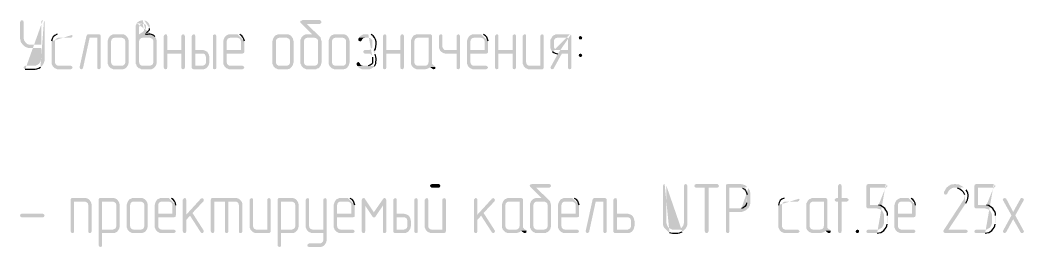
# Model space of a CAD drawing. Header units: millimetres. Extents: x -211 to 10565, y -2293 to 2244.
# Drawn here: x 4551.9 to 4613.2, y -319.1 to -305.2 of the extents above; entities that cross this region are included whole.
import ezdxf

# ---------------------------------------------------------------- set-up
doc = ezdxf.new("R2010")
doc.units = ezdxf.units.MM
doc.layers.add('PDF _Геометрия', color=7, linetype='Continuous')
doc.layers.add('PDF _Сплошная заливка', color=7, linetype='Continuous')

msp = doc.modelspace()

# ---------------------------------------------------------------- hatches: boundary and pattern name
at = {"layer": 'PDF _Сплошная заливка', "transparency": 33554559}
for points in [[(4551.975, -305.229), (4551.911, -305.271), (4551.869, -305.356), (4551.869, -306.372), (4551.89, -306.435), (4551.911, -306.562), (4551.996, -306.689), (4552.059, -306.752), (4552.504, -306.731), (4552.419, -306.731), (4552.356, -306.71), (4552.271, -306.668), (4552.207, -306.604), (4552.123, -306.477), (4552.08, -306.308), (4552.08, -305.335), (4552.059, -305.271)], [(4570.194, -305.229), (4569.115, -305.229), (4569.115, -305.25), (4569.03, -305.271), (4568.988, -305.335), (4569.009, -305.377), (4569.728, -306.096), (4569.347, -306.096), (4569.284, -306.118), (4569.199, -306.16), (4569.072, -306.287), (4569.051, -306.35), (4569.009, -306.435), (4569.009, -307.895), (4569.051, -307.959), (4569.072, -308.043), (4569.432, -308.022), (4569.347, -308.001), (4569.284, -307.959), (4569.242, -307.895), (4569.22, -307.81), (4569.22, -306.52), (4569.242, -306.435), (4569.284, -306.372), (4569.347, -306.329), (4569.432, -306.308), (4569.855, -306.308), (4570.236, -306.287), (4570.173, -306.223), (4569.39, -305.462), (4570.194, -305.462), (4570.257, -305.419), (4570.3, -305.356), (4570.257, -305.271)], [(4556.693, -306.096), (4556.037, -306.096), (4555.974, -306.118), (4555.932, -306.181), (4555.508, -308.107), (4555.508, -308.128), (4555.551, -308.212), (4555.614, -308.234), (4555.678, -308.212), (4555.72, -308.149), (4556.122, -306.308), (4556.588, -306.308), (4556.799, -306.202), (4556.799, -306.181), (4556.757, -306.118)], [(4556.799, -306.202), (4556.588, -306.308), (4556.588, -308.128), (4556.609, -308.212), (4556.693, -308.234), (4556.757, -308.212), (4556.799, -308.128)], [(4558.09, -306.096), (4557.561, -306.096), (4557.476, -306.139), (4557.413, -306.16), (4557.349, -306.223), (4557.307, -306.287), (4558.09, -306.308), (4558.153, -306.329), (4558.238, -306.372), (4558.28, -306.435), (4558.302, -306.52), (4558.302, -307.81), (4558.28, -307.895), (4558.238, -307.959), (4558.175, -308.001), (4558.09, -308.022), (4557.646, -308.022), (4557.286, -308.043), (4557.413, -308.17), (4557.476, -308.191), (4557.561, -308.234), (4558.153, -308.234), (4558.238, -308.212), (4558.323, -308.17), (4558.386, -308.107), (4558.471, -307.98), (4558.513, -307.81), (4558.513, -306.52), (4558.471, -306.35), (4558.386, -306.223), (4558.323, -306.16), (4558.238, -306.118), (4558.175, -306.096)], [(4560.756, -306.096), (4560.693, -306.139), (4560.65, -306.202), (4560.65, -308.128), (4560.693, -308.212), (4560.756, -308.234), (4560.841, -308.212), (4560.862, -308.128), (4560.862, -307.281), (4561.73, -307.281), (4560.862, -307.049), (4560.862, -306.202), (4560.841, -306.118)], [(4561.835, -306.096), (4561.751, -306.139), (4561.73, -306.202), (4561.73, -307.049), (4560.862, -307.049), (4561.73, -307.281), (4561.73, -308.128), (4561.751, -308.212), (4561.835, -308.234), (4561.899, -308.212), (4561.941, -308.128), (4561.941, -306.202), (4561.899, -306.118)], [(4562.47, -306.096), (4562.407, -306.139), (4562.364, -306.202), (4562.364, -308.149), (4562.407, -308.212), (4562.47, -308.234), (4563.084, -308.234), (4563.169, -308.212), (4563.253, -308.17), (4563.317, -308.107), (4563.359, -308.043), (4562.576, -308.022), (4562.576, -307.281), (4562.999, -307.281), (4563.359, -307.239), (4563.317, -307.176), (4563.253, -307.133), (4563.169, -307.091), (4563.105, -307.07), (4562.999, -307.049), (4562.576, -307.049), (4562.576, -306.202), (4562.555, -306.118)], [(4563.761, -306.096), (4563.676, -306.139), (4563.655, -306.202), (4563.655, -308.128), (4563.676, -308.212), (4563.761, -308.234), (4563.824, -308.212), (4563.846, -308.212), (4563.867, -308.128), (4563.867, -306.202), (4563.824, -306.118)], [(4568.162, -306.096), (4567.633, -306.096), (4567.549, -306.139), (4567.485, -306.16), (4567.422, -306.223), (4567.379, -306.287), (4568.162, -306.308), (4568.226, -306.329), (4568.31, -306.372), (4568.353, -306.435), (4568.374, -306.52), (4568.374, -307.81), (4568.353, -307.895), (4568.31, -307.959), (4568.247, -308.001), (4568.162, -308.022), (4567.718, -308.022), (4567.358, -308.043), (4567.485, -308.17), (4567.549, -308.191), (4567.633, -308.234), (4568.226, -308.234), (4568.31, -308.212), (4568.395, -308.17), (4568.459, -308.107), (4568.543, -307.98), (4568.586, -307.81), (4568.586, -306.52), (4568.543, -306.35), (4568.459, -306.223), (4568.395, -306.16), (4568.31, -306.118), (4568.247, -306.096)], [(4571.59, -306.096), (4571.061, -306.096), (4570.977, -306.139), (4570.913, -306.16), (4570.85, -306.223), (4570.807, -306.287), (4571.59, -306.308), (4571.654, -306.329), (4571.738, -306.372), (4571.781, -306.435), (4571.802, -306.52), (4571.802, -307.81), (4571.781, -307.895), (4571.738, -307.959), (4571.675, -308.001), (4571.59, -308.022), (4571.146, -308.022), (4570.786, -308.043), (4570.85, -308.107), (4570.913, -308.17), (4570.977, -308.191), (4571.061, -308.234), (4571.654, -308.234), (4571.738, -308.212), (4571.823, -308.17), (4571.887, -308.107), (4571.971, -307.98), (4571.992, -307.895), (4572.014, -307.81), (4572.014, -306.52), (4571.992, -306.435), (4571.971, -306.35), (4571.887, -306.223), (4571.823, -306.16), (4571.738, -306.118), (4571.675, -306.096)], [(4574.151, -306.096), (4574.087, -306.139), (4574.045, -306.202), (4574.045, -308.128), (4574.087, -308.212), (4574.151, -308.234), (4574.235, -308.212), (4574.257, -308.128), (4574.257, -307.281), (4575.124, -307.281), (4574.257, -307.049), (4574.257, -306.202), (4574.235, -306.118)], [(4575.23, -306.096), (4575.145, -306.139), (4575.124, -306.202), (4575.124, -307.049), (4574.257, -307.049), (4575.124, -307.281), (4575.124, -308.128), (4575.145, -308.212), (4575.23, -308.234), (4575.293, -308.212), (4575.336, -308.128), (4575.336, -306.202), (4575.293, -306.118)], [(4576.944, -306.096), (4576.098, -306.096), (4576.013, -306.139), (4575.949, -306.16), (4575.886, -306.223), (4575.844, -306.287), (4576.838, -306.308), (4576.838, -307.81), (4576.817, -307.895), (4576.775, -307.959), (4576.711, -308.001), (4576.627, -308.022), (4576.182, -308.022), (4577.198, -308.022), (4577.134, -308.001), (4577.092, -307.937), (4577.05, -307.895), (4577.05, -306.181), (4577.007, -306.118)], [(4577.579, -306.096), (4577.515, -306.139), (4577.473, -306.202), (4577.473, -306.922), (4577.515, -307.006), (4577.536, -307.091), (4577.896, -307.049), (4577.812, -307.049), (4577.748, -306.985), (4577.706, -306.922), (4577.685, -306.837), (4577.685, -306.202), (4577.663, -306.118)], [(4578.658, -306.096), (4578.573, -306.139), (4578.552, -306.202), (4578.552, -307.049), (4577.896, -307.049), (4577.536, -307.091), (4577.6, -307.154), (4577.663, -307.197), (4577.727, -307.239), (4577.896, -307.281), (4578.552, -307.281), (4578.552, -308.128), (4578.573, -308.212), (4578.658, -308.234), (4578.721, -308.212), (4578.764, -308.128), (4578.764, -306.202), (4578.721, -306.118)], [(4581.007, -306.096), (4580.943, -306.139), (4580.901, -306.202), (4580.901, -308.128), (4580.943, -308.212), (4581.007, -308.234), (4581.091, -308.212), (4581.113, -308.128), (4581.113, -307.281), (4581.98, -307.281), (4581.113, -307.049), (4581.113, -306.202), (4581.091, -306.118)], [(4582.086, -306.096), (4582.001, -306.139), (4581.98, -306.202), (4581.98, -307.049), (4581.113, -307.049), (4581.98, -307.281), (4581.98, -308.128), (4582.001, -308.212), (4582.086, -308.234), (4582.149, -308.212), (4582.192, -308.128), (4582.192, -306.202), (4582.149, -306.118)], [(4582.7, -306.096), (4582.636, -306.139), (4582.594, -306.202), (4582.594, -307.895), (4582.636, -307.98), (4582.657, -308.043), (4583.017, -308.022), (4582.932, -308.001), (4582.869, -307.959), (4582.827, -307.895), (4582.805, -307.81), (4582.805, -306.202), (4582.784, -306.118)], [(4583.779, -306.096), (4583.694, -306.139), (4583.673, -306.202), (4583.673, -308.022), (4583.017, -308.022), (4582.657, -308.043), (4582.784, -308.17), (4582.848, -308.191), (4582.932, -308.234), (4583.8, -308.234), (4583.863, -308.191), (4583.885, -308.128), (4583.885, -306.202), (4583.842, -306.118)], [(4586.128, -306.202), (4586.064, -306.223), (4586.043, -306.245), (4586.022, -306.308), (4586.043, -306.393), (4586.128, -306.414), (4586.212, -306.393), (4586.212, -306.372), (4586.233, -306.308), (4586.191, -306.245)], [(4557.307, -306.287), (4557.265, -306.372), (4557.244, -306.435), (4557.222, -306.52), (4557.222, -307.895), (4557.265, -307.98), (4557.286, -308.043), (4557.646, -308.022), (4557.561, -308.001), (4557.498, -307.959), (4557.455, -307.895), (4557.434, -307.81), (4557.434, -306.52), (4557.455, -306.435), (4557.498, -306.372), (4557.561, -306.329), (4557.646, -306.308), (4558.09, -306.308)], [(4560.143, -306.287), (4559.783, -306.308), (4559.867, -306.329), (4559.952, -306.372), (4559.994, -306.435), (4560.016, -306.52), (4560.016, -307.81), (4559.994, -307.895), (4559.952, -307.959), (4559.867, -308.001), (4559.783, -308.022), (4559.36, -308.022), (4559, -308.043), (4559.127, -308.17), (4559.212, -308.191), (4559.275, -308.234), (4559.889, -308.234), (4559.952, -308.212), (4560.037, -308.17), (4560.1, -308.107), (4560.185, -307.98), (4560.227, -307.81), (4560.227, -306.52), (4560.185, -306.35)], [(4564.375, -306.287), (4564.332, -306.372), (4564.311, -306.435), (4564.29, -306.52), (4564.29, -307.895), (4564.332, -307.98), (4564.353, -308.043), (4564.417, -308.107), (4564.48, -308.17), (4564.544, -308.191), (4564.629, -308.234), (4565.475, -308.234), (4565.538, -308.191), (4565.581, -308.128), (4565.538, -308.064), (4565.475, -308.022), (4564.713, -308.022), (4564.629, -308.001), (4564.565, -307.959), (4564.523, -307.895), (4564.502, -307.81), (4564.502, -307.281), (4565.475, -307.281), (4565.496, -307.26), (4565.56, -307.239), (4565.581, -307.154), (4564.502, -307.049), (4564.502, -306.52), (4564.523, -306.435), (4564.565, -306.372), (4564.629, -306.329), (4564.713, -306.308), (4565.158, -306.308)], [(4567.379, -306.287), (4567.337, -306.372), (4567.316, -306.435), (4567.295, -306.52), (4567.295, -307.895), (4567.337, -307.98), (4567.358, -308.043), (4567.718, -308.022), (4567.633, -308.001), (4567.57, -307.959), (4567.528, -307.895), (4567.506, -307.81), (4567.506, -306.52), (4567.528, -306.435), (4567.57, -306.372), (4567.633, -306.329), (4567.718, -306.308), (4568.162, -306.308)], [(4570.236, -306.287), (4569.855, -306.308), (4569.94, -306.329), (4570.024, -306.372), (4570.067, -306.435), (4570.088, -306.52), (4570.088, -307.81), (4570.067, -307.895), (4570.024, -307.959), (4569.94, -308.001), (4569.855, -308.022), (4569.432, -308.022), (4569.072, -308.043), (4569.199, -308.17), (4569.284, -308.191), (4569.347, -308.234), (4569.961, -308.234), (4570.024, -308.191), (4570.109, -308.17), (4570.173, -308.107), (4570.257, -307.98), (4570.278, -307.895), (4570.3, -307.81), (4570.3, -306.52), (4570.278, -306.456), (4570.257, -306.372)], [(4570.807, -306.287), (4570.765, -306.372), (4570.744, -306.435), (4570.723, -306.52), (4570.723, -307.895), (4570.765, -307.98), (4570.786, -308.043), (4571.146, -308.022), (4571.061, -308.001), (4570.998, -307.959), (4570.956, -307.895), (4570.934, -307.81), (4570.934, -306.52), (4570.956, -306.435), (4570.998, -306.372), (4571.061, -306.329), (4571.146, -306.308), (4571.59, -306.308)], [(4572.585, -306.308), (4572.543, -306.393), (4572.543, -306.435), (4572.564, -306.498), (4572.648, -306.52), (4572.712, -306.52), (4572.754, -306.456), (4572.775, -306.414), (4572.839, -306.35), (4572.86, -306.329), (4572.945, -306.308), (4573.156, -306.308)], [(4575.844, -306.287), (4575.801, -306.372), (4575.78, -306.435), (4575.759, -306.52), (4575.759, -307.895), (4575.801, -307.98), (4575.822, -308.043), (4575.949, -308.17), (4576.013, -308.191), (4576.098, -308.234), (4576.648, -308.234), (4576.732, -308.212), (4576.796, -308.191), (4576.88, -308.149), (4576.944, -308.086), (4577.261, -308.086), (4577.198, -308.022), (4576.182, -308.022), (4576.098, -308.001), (4576.034, -307.959), (4575.992, -307.895), (4575.971, -307.81), (4575.971, -306.52), (4575.992, -306.435), (4576.034, -306.372), (4576.098, -306.329), (4576.182, -306.308), (4576.838, -306.308)], [(4579.272, -306.287), (4579.229, -306.372), (4579.208, -306.435), (4579.187, -306.52), (4579.187, -307.895), (4579.229, -307.98), (4579.25, -308.043), (4579.314, -308.107), (4579.377, -308.17), (4579.441, -308.191), (4579.526, -308.234), (4580.372, -308.234), (4580.435, -308.191), (4580.478, -308.128), (4580.435, -308.064), (4580.372, -308.022), (4579.61, -308.022), (4579.526, -308.001), (4579.462, -307.959), (4579.42, -307.895), (4579.399, -307.81), (4579.399, -307.281), (4580.372, -307.281), (4580.393, -307.26), (4580.457, -307.239), (4580.478, -307.154), (4579.399, -307.049), (4579.399, -306.52), (4579.42, -306.435), (4579.462, -306.372), (4579.526, -306.329), (4579.61, -306.308), (4580.055, -306.308)], [(4584.371, -306.287), (4584.329, -306.372), (4584.287, -306.435), (4584.287, -306.922), (4584.308, -307.006), (4584.35, -307.091), (4584.71, -307.049), (4584.625, -307.049), (4584.562, -306.985), (4584.519, -306.922), (4584.498, -306.837), (4584.498, -306.52), (4584.519, -306.435), (4584.562, -306.372), (4584.625, -306.329), (4584.71, -306.308), (4585.366, -306.308)], [(4563.359, -307.239), (4562.999, -307.281), (4563.084, -307.281), (4563.169, -307.324), (4563.211, -307.408), (4563.232, -307.493), (4563.232, -307.81), (4563.211, -307.895), (4563.169, -307.959), (4563.084, -308.001), (4562.999, -308.022), (4562.576, -308.022), (4563.359, -308.043), (4563.401, -307.98), (4563.444, -307.81), (4563.444, -307.493), (4563.422, -307.408), (4563.401, -307.324)], [(4584.752, -307.281), (4584.308, -308.086), (4584.287, -308.128), (4584.329, -308.212), (4584.392, -308.234), (4584.456, -308.212), (4584.498, -308.17), (4584.985, -307.281), (4585.366, -307.281)], [(4586.128, -307.281), (4586.064, -307.303), (4586.043, -307.303), (4586.022, -307.387), (4586.043, -307.451), (4586.128, -307.493), (4586.212, -307.451), (4586.233, -307.387), (4586.191, -307.303)], [(4572.543, -307.789), (4572.458, -307.832), (4572.437, -307.895), (4572.437, -307.959), (4572.5, -308.043), (4572.839, -308.022), (4572.796, -308.022), (4572.712, -307.98), (4572.67, -307.937), (4572.648, -307.874), (4572.606, -307.832)], [(4577.261, -308.086), (4576.944, -308.086), (4576.965, -308.128), (4577.029, -308.17), (4577.05, -308.191), (4577.134, -308.234), (4577.156, -308.234), (4577.24, -308.212), (4577.261, -308.128)], [(4577.452, -315.238), (4577.029, -315.238), (4577.029, -315.259), (4576.965, -315.28), (4576.923, -315.365), (4576.965, -315.428), (4577.029, -315.471), (4577.473, -315.471), (4577.536, -315.428), (4577.558, -315.365), (4577.536, -315.28)], [(4584.223, -315.238), (4583.144, -315.238), (4583.144, -315.259), (4583.059, -315.28), (4583.017, -315.344), (4583.038, -315.386), (4583.758, -316.105), (4583.377, -316.105), (4583.313, -316.126), (4583.229, -316.169), (4583.102, -316.296), (4583.08, -316.359), (4583.038, -316.444), (4583.038, -317.904), (4583.08, -317.967), (4583.102, -318.052), (4583.461, -318.031), (4583.377, -318.01), (4583.313, -317.967), (4583.271, -317.904), (4583.25, -317.819), (4583.25, -316.529), (4583.271, -316.444), (4583.313, -316.38), (4583.377, -316.338), (4583.461, -316.317), (4583.885, -316.317), (4584.265, -316.296), (4584.202, -316.232), (4583.419, -315.471), (4584.223, -315.471), (4584.287, -315.428), (4584.329, -315.365), (4584.287, -315.28)], [(4592.56, -315.238), (4592.476, -315.28), (4592.455, -315.365), (4592.455, -317.608), (4592.412, -317.777), (4592.328, -317.904), (4592.264, -317.946), (4592.179, -317.989), (4592.116, -318.031), (4591.799, -318.031), (4592.476, -318.052), (4592.539, -317.989), (4592.581, -317.925), (4592.624, -317.84), (4592.645, -317.777), (4592.666, -317.692), (4592.666, -315.344), (4592.624, -315.28)], [(4594.486, -315.238), (4593.195, -315.238), (4593.195, -315.259), (4593.111, -315.28), (4593.089, -315.365), (4593.111, -315.428), (4593.195, -315.471), (4593.724, -315.471), (4593.724, -318.137), (4593.766, -318.221), (4593.83, -318.243), (4593.915, -318.221), (4593.957, -318.137), (4593.957, -315.471), (4594.486, -315.471), (4594.571, -315.428), (4594.592, -315.365), (4594.549, -315.28)], [(4595.883, -315.238), (4595.121, -315.238), (4595.1, -315.259), (4595.036, -315.28), (4595.015, -315.365), (4595.015, -318.137), (4595.057, -318.221), (4595.121, -318.243), (4595.205, -318.221), (4595.227, -318.137), (4595.227, -316.952), (4595.967, -316.952), (4596.052, -316.931), (4596.115, -316.909), (4596.2, -316.867), (4596.263, -316.825), (4596.327, -316.761), (4595.227, -316.74), (4595.227, -315.471), (4595.883, -315.471), (4596.327, -315.428), (4596.263, -315.386), (4596.2, -315.322), (4596.115, -315.301), (4596.052, -315.259), (4595.967, -315.259)], [(4601.977, -315.238), (4601.913, -315.28), (4601.871, -315.365), (4601.871, -316.105), (4601.765, -316.105), (4601.702, -316.148), (4601.659, -316.211), (4601.702, -316.296), (4601.765, -316.317), (4601.871, -316.317), (4601.871, -318.137), (4601.913, -318.221), (4601.977, -318.243), (4602.061, -318.221), (4602.083, -318.137), (4602.083, -316.317), (4602.421, -316.317), (4602.485, -316.275), (4602.527, -316.211), (4602.485, -316.148), (4602.421, -316.105), (4602.083, -316.105), (4602.083, -315.344), (4602.061, -315.28)], [(4609.023, -315.238), (4608.939, -315.259), (4608.854, -315.259), (4608.769, -315.28), (4608.706, -315.322), (4608.621, -315.365), (4608.579, -315.407), (4608.515, -315.449), (4608.473, -315.513), (4608.431, -315.597), (4608.388, -315.661), (4608.346, -315.746), (4608.346, -315.788), (4608.367, -315.873), (4608.452, -315.894), (4608.515, -315.873), (4608.558, -315.83), (4608.558, -315.809), (4608.6, -315.724), (4608.642, -315.661), (4608.748, -315.555), (4608.79, -315.534), (4608.854, -315.492), (4608.939, -315.471), (4609.023, -315.471), (4609.573, -315.449), (4609.489, -315.407), (4609.425, -315.365), (4609.341, -315.322), (4609.277, -315.28), (4609.192, -315.259), (4609.108, -315.259)], [(4555.826, -316.105), (4555.043, -316.105), (4554.979, -316.126), (4554.958, -316.211), (4554.958, -318.137), (4555.001, -318.221), (4555.064, -318.243), (4555.149, -318.221), (4555.17, -318.137), (4555.17, -316.317), (4555.826, -316.317), (4556.164, -316.296), (4556.122, -316.232), (4556.059, -316.169), (4555.974, -316.126), (4555.91, -316.105)], [(4556.164, -316.296), (4555.826, -316.317), (4555.889, -316.338), (4555.974, -316.38), (4556.016, -316.444), (4556.037, -316.529), (4556.037, -318.137), (4556.059, -318.221), (4556.143, -318.243), (4556.207, -318.221), (4556.249, -318.137), (4556.249, -316.529), (4556.207, -316.359)], [(4557.54, -316.105), (4556.757, -316.105), (4556.693, -316.126), (4556.672, -316.211), (4556.672, -319.004), (4556.715, -319.068), (4556.778, -319.089), (4556.863, -319.068), (4556.884, -318.983), (4556.884, -318.243), (4557.624, -318.243), (4557.688, -318.221), (4557.773, -318.179), (4557.836, -318.116), (4557.878, -318.052), (4556.884, -318.031), (4556.884, -316.317), (4557.54, -316.317), (4557.878, -316.296), (4557.836, -316.232), (4557.773, -316.169), (4557.688, -316.126), (4557.624, -316.105)], [(4557.878, -316.296), (4557.54, -316.317), (4557.603, -316.338), (4557.688, -316.38), (4557.73, -316.444), (4557.751, -316.529), (4557.751, -317.819), (4557.73, -317.904), (4557.688, -317.967), (4557.603, -318.01), (4557.54, -318.031), (4556.884, -318.031), (4557.878, -318.052), (4557.921, -317.989), (4557.963, -317.819), (4557.963, -316.529), (4557.921, -316.359)], [(4558.471, -316.296), (4558.429, -316.38), (4558.407, -316.444), (4558.386, -316.529), (4558.386, -317.904), (4558.429, -317.989), (4558.45, -318.052), (4558.809, -318.031), (4558.725, -318.01), (4558.661, -317.967), (4558.619, -317.904), (4558.598, -317.819), (4558.598, -316.529), (4558.619, -316.444), (4558.661, -316.38), (4558.725, -316.338), (4558.809, -316.317), (4559.254, -316.317)], [(4559.254, -316.105), (4558.725, -316.105), (4558.64, -316.148), (4558.577, -316.169), (4558.513, -316.232), (4558.471, -316.296), (4559.254, -316.317), (4559.317, -316.338), (4559.402, -316.38), (4559.444, -316.444), (4559.465, -316.529), (4559.465, -317.819), (4559.444, -317.904), (4559.402, -317.967), (4559.338, -318.01), (4559.254, -318.031), (4558.809, -318.031), (4558.45, -318.052), (4558.577, -318.179), (4558.64, -318.2), (4558.725, -318.243), (4559.317, -318.243), (4559.402, -318.221), (4559.487, -318.179), (4559.55, -318.116), (4559.635, -317.989), (4559.656, -317.904), (4559.677, -317.819), (4559.677, -316.529), (4559.656, -316.444), (4559.635, -316.359), (4559.55, -316.232), (4559.487, -316.169), (4559.402, -316.126), (4559.338, -316.105)], [(4560.185, -316.296), (4560.143, -316.38), (4560.121, -316.444), (4560.1, -316.529), (4560.1, -317.904), (4560.143, -317.989), (4560.164, -318.052), (4560.227, -318.116), (4560.291, -318.179), (4560.354, -318.2), (4560.439, -318.243), (4561.285, -318.243), (4561.349, -318.2), (4561.391, -318.137), (4561.349, -318.073), (4561.285, -318.031), (4560.523, -318.031), (4560.439, -318.01), (4560.375, -317.967), (4560.333, -317.904), (4560.312, -317.819), (4560.312, -317.29), (4561.285, -317.29), (4561.306, -317.269), (4561.37, -317.248), (4561.391, -317.163), (4560.312, -317.058), (4560.312, -316.529), (4560.333, -316.444), (4560.375, -316.38), (4560.439, -316.338), (4560.523, -316.317), (4560.968, -316.317)], [(4561.92, -316.105), (4561.857, -316.148), (4561.814, -316.211), (4561.814, -318.137), (4561.857, -318.221), (4561.92, -318.243), (4562.005, -318.221), (4562.026, -318.137), (4562.026, -317.438), (4562.259, -317.184), (4562.026, -317.121), (4562.026, -316.211), (4562.005, -316.126)], [(4562.999, -316.105), (4562.915, -316.148), (4562.026, -317.121), (4562.259, -317.184), (4562.915, -318.2), (4562.936, -318.221), (4562.999, -318.243), (4563.063, -318.221), (4563.105, -318.137), (4563.084, -318.073), (4562.407, -317.015), (4563.084, -316.296), (4563.105, -316.211), (4563.063, -316.148)], [(4565.031, -316.105), (4563.613, -316.105), (4563.549, -316.126), (4563.528, -316.211), (4563.528, -318.137), (4563.571, -318.221), (4563.634, -318.243), (4563.719, -318.221), (4563.74, -318.137), (4563.74, -316.317), (4565.031, -316.317), (4565.39, -316.296), (4565.263, -316.169), (4565.2, -316.126), (4565.115, -316.105)], [(4564.607, -316.317), (4564.396, -316.317), (4564.396, -318.137), (4564.417, -318.221), (4564.502, -318.243), (4564.565, -318.221), (4564.607, -318.137)], [(4565.39, -316.296), (4565.031, -316.317), (4565.115, -316.338), (4565.179, -316.38), (4565.221, -316.444), (4565.242, -316.529), (4565.242, -318.137), (4565.263, -318.221), (4565.348, -318.243), (4565.433, -318.221), (4565.454, -318.137), (4565.454, -316.444), (4565.433, -316.359)], [(4566.004, -316.105), (4565.941, -316.148), (4565.898, -316.211), (4565.898, -317.904), (4565.941, -317.989), (4565.962, -318.052), (4566.321, -318.031), (4566.237, -318.01), (4566.173, -317.967), (4566.131, -317.904), (4566.11, -317.819), (4566.11, -316.211), (4566.089, -316.126)], [(4567.083, -316.105), (4566.999, -316.148), (4566.977, -316.211), (4566.977, -318.031), (4566.321, -318.031), (4565.962, -318.052), (4566.089, -318.179), (4566.152, -318.2), (4566.237, -318.243), (4567.104, -318.243), (4567.168, -318.2), (4567.189, -318.137), (4567.189, -316.211), (4567.147, -316.126)], [(4568.48, -316.105), (4567.697, -316.105), (4567.633, -316.126), (4567.612, -316.211), (4567.612, -319.004), (4567.655, -319.068), (4567.718, -319.089), (4567.803, -319.068), (4567.824, -318.983), (4567.824, -318.243), (4568.564, -318.243), (4568.628, -318.221), (4568.713, -318.179), (4568.776, -318.116), (4568.818, -318.052), (4567.824, -318.031), (4567.824, -316.317), (4568.48, -316.317), (4568.818, -316.296), (4568.776, -316.232), (4568.713, -316.169), (4568.628, -316.126), (4568.564, -316.105)], [(4568.818, -316.296), (4568.48, -316.317), (4568.543, -316.338), (4568.628, -316.38), (4568.67, -316.444), (4568.691, -316.529), (4568.691, -317.819), (4568.67, -317.904), (4568.628, -317.967), (4568.543, -318.01), (4568.48, -318.031), (4567.824, -318.031), (4568.818, -318.052), (4568.861, -317.989), (4568.903, -317.819), (4568.903, -316.529), (4568.861, -316.359)], [(4569.432, -316.105), (4569.369, -316.148), (4569.326, -316.211), (4569.326, -317.904), (4569.369, -317.967), (4569.39, -318.052), (4569.749, -318.031), (4569.686, -318.01), (4569.601, -317.967), (4569.559, -317.904), (4569.538, -317.819), (4569.538, -316.211), (4569.517, -316.126)], [(4570.511, -316.105), (4570.427, -316.148), (4570.405, -316.211), (4570.405, -318.031), (4569.749, -318.031), (4569.39, -318.052), (4569.517, -318.179), (4569.601, -318.2), (4569.665, -318.243), (4570.405, -318.243), (4570.405, -318.666), (4570.384, -318.75), (4570.342, -318.814), (4570.278, -318.856), (4570.194, -318.877), (4569.538, -318.877), (4569.453, -318.92), (4569.432, -318.983), (4569.453, -319.068), (4569.538, -319.089), (4570.278, -319.089), (4570.342, -319.068), (4570.427, -319.025), (4570.49, -318.962), (4570.575, -318.835), (4570.617, -318.666), (4570.617, -316.211), (4570.575, -316.126)], [(4571.125, -316.296), (4571.083, -316.38), (4571.061, -316.444), (4571.04, -316.529), (4571.04, -317.904), (4571.083, -317.989), (4571.104, -318.052), (4571.231, -318.179), (4571.294, -318.2), (4571.379, -318.243), (4572.225, -318.243), (4572.289, -318.2), (4572.331, -318.137), (4572.289, -318.073), (4572.225, -318.031), (4571.463, -318.031), (4571.379, -318.01), (4571.315, -317.967), (4571.273, -317.904), (4571.252, -317.819), (4571.252, -317.29), (4572.225, -317.29), (4572.246, -317.269), (4572.31, -317.248), (4572.331, -317.163), (4571.252, -317.058), (4571.252, -316.529), (4571.273, -316.444), (4571.315, -316.38), (4571.379, -316.338), (4571.463, -316.317), (4571.908, -316.317)], [(4572.86, -316.105), (4572.796, -316.126), (4572.754, -316.211), (4572.966, -316.571), (4573.41, -317.227), (4573.495, -316.973), (4572.945, -316.148), (4572.902, -316.105)], [(4572.754, -316.211), (4572.754, -318.137), (4572.796, -318.221), (4572.86, -318.243), (4572.945, -318.221), (4572.966, -318.137), (4572.966, -316.571)], [(4574.151, -316.105), (4574.13, -316.105), (4574.066, -316.148), (4573.495, -316.973), (4573.41, -317.227), (4573.431, -317.269), (4573.495, -317.29), (4573.537, -317.29), (4573.601, -317.227), (4574.045, -316.571), (4574.257, -316.211), (4574.214, -316.126)], [(4574.257, -316.211), (4574.045, -316.571), (4574.045, -318.137), (4574.066, -318.221), (4574.151, -318.243), (4574.214, -318.221), (4574.235, -318.221), (4574.257, -318.137)], [(4574.786, -316.105), (4574.722, -316.148), (4574.68, -316.211), (4574.68, -318.158), (4574.722, -318.221), (4574.786, -318.243), (4575.399, -318.243), (4575.484, -318.221), (4575.569, -318.179), (4575.632, -318.116), (4575.674, -318.052), (4574.891, -318.031), (4574.891, -317.29), (4575.315, -317.29), (4575.674, -317.248), (4575.632, -317.184), (4575.569, -317.142), (4575.484, -317.1), (4575.42, -317.079), (4575.315, -317.058), (4574.891, -317.058), (4574.891, -316.211), (4574.87, -316.126)], [(4576.076, -316.105), (4575.992, -316.148), (4575.971, -316.211), (4575.971, -318.137), (4575.992, -318.221), (4576.076, -318.243), (4576.14, -318.221), (4576.161, -318.221), (4576.182, -318.137), (4576.182, -316.211), (4576.14, -316.126)], [(4576.711, -316.105), (4576.648, -316.148), (4576.605, -316.211), (4576.605, -317.904), (4576.648, -317.967), (4576.669, -318.052), (4577.029, -318.031), (4576.944, -318.01), (4576.88, -317.967), (4576.838, -317.904), (4576.817, -317.819), (4576.817, -316.211), (4576.796, -316.126)], [(4577.79, -316.105), (4577.706, -316.148), (4577.685, -316.211), (4577.685, -318.031), (4577.029, -318.031), (4576.669, -318.052), (4576.732, -318.116), (4576.796, -318.179), (4576.88, -318.2), (4576.944, -318.243), (4577.812, -318.243), (4577.875, -318.2), (4577.896, -318.137), (4577.896, -316.211), (4577.854, -316.126)], [(4579.716, -316.105), (4579.652, -316.148), (4579.61, -316.211), (4579.61, -318.137), (4579.652, -318.221), (4579.716, -318.243), (4579.801, -318.221), (4579.822, -318.137), (4579.822, -317.438), (4580.055, -317.184), (4579.822, -317.121), (4579.822, -316.211), (4579.801, -316.126)], [(4580.795, -316.105), (4580.71, -316.148), (4579.822, -317.121), (4580.055, -317.184), (4580.71, -318.2), (4580.732, -318.221), (4580.795, -318.243), (4580.859, -318.221), (4580.901, -318.137), (4580.88, -318.073), (4580.203, -317.015), (4580.88, -316.296), (4580.901, -316.211), (4580.859, -316.148)], [(4581.409, -316.296), (4581.366, -316.38), (4581.345, -316.444), (4581.324, -316.529), (4581.324, -317.904), (4581.366, -317.989), (4581.388, -318.052), (4581.451, -318.116), (4581.515, -318.179), (4581.578, -318.2), (4581.663, -318.243), (4582.213, -318.243), (4582.298, -318.221), (4582.361, -318.2), (4582.446, -318.158), (4582.509, -318.094), (4582.827, -318.094), (4582.763, -318.031), (4581.747, -318.031), (4581.663, -318.01), (4581.599, -317.967), (4581.557, -317.904), (4581.536, -317.819), (4581.536, -316.529), (4581.557, -316.444), (4581.599, -316.38), (4581.663, -316.338), (4581.747, -316.317), (4582.403, -316.317)], [(4582.509, -316.105), (4581.663, -316.105), (4581.578, -316.148), (4581.515, -316.169), (4581.451, -316.232), (4581.409, -316.296), (4582.403, -316.317), (4582.403, -317.819), (4582.382, -317.904), (4582.34, -317.967), (4582.276, -318.01), (4582.192, -318.031), (4581.747, -318.031), (4582.763, -318.031), (4582.7, -318.01), (4582.657, -317.946), (4582.615, -317.904), (4582.615, -316.19), (4582.573, -316.126)], [(4584.265, -316.296), (4583.885, -316.317), (4583.969, -316.338), (4584.054, -316.38), (4584.096, -316.444), (4584.117, -316.529), (4584.117, -317.819), (4584.096, -317.904), (4584.054, -317.967), (4583.969, -318.01), (4583.885, -318.031), (4583.461, -318.031), (4583.102, -318.052), (4583.229, -318.179), (4583.313, -318.2), (4583.377, -318.243), (4583.99, -318.243), (4584.054, -318.2), (4584.138, -318.179), (4584.202, -318.116), (4584.287, -317.989), (4584.329, -317.819), (4584.329, -316.529), (4584.308, -316.465), (4584.287, -316.38)], [(4584.837, -316.296), (4584.794, -316.38), (4584.773, -316.444), (4584.752, -316.529), (4584.752, -317.904), (4584.794, -317.989), (4584.816, -318.052), (4584.943, -318.179), (4585.006, -318.2), (4585.091, -318.243), (4585.937, -318.243), (4586.001, -318.2), (4586.043, -318.137), (4586.001, -318.073), (4585.937, -318.031), (4585.175, -318.031), (4585.091, -318.01), (4585.027, -317.967), (4584.985, -317.904), (4584.964, -317.819), (4584.964, -317.29), (4585.937, -317.29), (4585.958, -317.269), (4586.022, -317.248), (4586.043, -317.163), (4584.964, -317.058), (4584.964, -316.529), (4584.985, -316.444), (4585.027, -316.38), (4585.091, -316.338), (4585.175, -316.317), (4585.62, -316.317)], [(4587.63, -316.105), (4586.974, -316.105), (4586.91, -316.126), (4586.868, -316.19), (4586.445, -318.116), (4586.445, -318.137), (4586.487, -318.221), (4586.551, -318.243), (4586.614, -318.221), (4586.657, -318.158), (4587.059, -316.317), (4587.524, -316.317), (4587.736, -316.211), (4587.736, -316.19), (4587.693, -316.126)], [(4587.736, -316.211), (4587.524, -316.317), (4587.524, -318.137), (4587.545, -318.221), (4587.63, -318.243), (4587.693, -318.221), (4587.736, -318.137)], [(4588.244, -316.105), (4588.18, -316.148), (4588.138, -316.211), (4588.138, -318.158), (4588.18, -318.221), (4588.244, -318.243), (4589.069, -318.243), (4589.154, -318.221), (4589.238, -318.179), (4589.302, -318.116), (4589.344, -318.052), (4588.349, -318.031), (4588.349, -317.29), (4589.005, -317.29), (4589.344, -317.248), (4589.302, -317.184), (4589.238, -317.142), (4589.154, -317.1), (4589.09, -317.079), (4589.005, -317.058), (4588.349, -317.058), (4588.349, -316.211), (4588.328, -316.126)], [(4600.009, -316.296), (4599.966, -316.38), (4599.924, -316.444), (4599.924, -317.904), (4599.945, -317.989), (4599.988, -318.052), (4600.115, -318.179), (4600.178, -318.2), (4600.263, -318.243), (4600.813, -318.243), (4600.898, -318.221), (4600.961, -318.2), (4601.046, -318.158), (4601.109, -318.094), (4601.427, -318.094), (4601.363, -318.031), (4600.347, -318.031), (4600.263, -318.01), (4600.199, -317.967), (4600.157, -317.904), (4600.136, -317.819), (4600.136, -316.529), (4600.157, -316.444), (4600.199, -316.38), (4600.263, -316.338), (4600.347, -316.317), (4601.003, -316.317)], [(4601.109, -316.105), (4600.263, -316.105), (4600.178, -316.148), (4600.115, -316.169), (4600.051, -316.232), (4600.009, -316.296), (4601.003, -316.317), (4601.003, -317.819), (4600.982, -317.904), (4600.94, -317.967), (4600.855, -318.01), (4600.771, -318.031), (4600.347, -318.031), (4601.363, -318.031), (4601.3, -318.01), (4601.236, -317.946), (4601.215, -317.904), (4601.215, -316.19), (4601.173, -316.126)], [(4605.405, -316.296), (4605.362, -316.38), (4605.341, -316.444), (4605.32, -316.529), (4605.32, -317.904), (4605.362, -317.989), (4605.384, -318.052), (4605.511, -318.179), (4605.574, -318.2), (4605.659, -318.243), (4606.505, -318.243), (4606.569, -318.2), (4606.611, -318.137), (4606.569, -318.073), (4606.505, -318.031), (4605.743, -318.031), (4605.659, -318.01), (4605.595, -317.967), (4605.553, -317.904), (4605.532, -317.819), (4605.532, -317.29), (4606.505, -317.29), (4606.526, -317.269), (4606.59, -317.248), (4606.611, -317.163), (4605.532, -317.058), (4605.532, -316.529), (4605.553, -316.444), (4605.595, -316.38), (4605.659, -316.338), (4605.743, -316.317), (4606.188, -316.317)], [(4612.049, -316.105), (4611.986, -316.126), (4611.943, -316.211), (4611.964, -316.253), (4612.472, -317.163), (4612.578, -317.396), (4613.022, -318.179), (4613.044, -318.221), (4613.107, -318.243), (4613.128, -318.243), (4613.192, -318.221), (4613.234, -318.137), (4613.213, -318.094), (4612.705, -317.163), (4612.578, -316.952), (4612.155, -316.148), (4612.134, -316.126)], [(4613.128, -316.105), (4613.065, -316.105), (4613.022, -316.148), (4612.578, -316.952), (4612.705, -317.163), (4613.213, -316.253), (4613.234, -316.211), (4613.192, -316.126)], [(4553.265, -317.29), (4551.975, -317.29), (4551.89, -317.248), (4551.869, -317.163), (4551.89, -317.1), (4551.975, -317.058), (4553.265, -317.058), (4553.329, -317.1), (4553.371, -317.163), (4553.329, -317.248)], [(4575.674, -317.248), (4575.315, -317.29), (4575.399, -317.29), (4575.484, -317.333), (4575.526, -317.417), (4575.547, -317.502), (4575.547, -317.819), (4575.526, -317.904), (4575.484, -317.967), (4575.399, -318.01), (4575.315, -318.031), (4574.891, -318.031), (4575.674, -318.052), (4575.717, -317.989), (4575.759, -317.819), (4575.759, -317.502), (4575.717, -317.333)], [(4589.344, -317.248), (4589.005, -317.29), (4589.069, -317.29), (4589.154, -317.333), (4589.196, -317.417), (4589.217, -317.502), (4589.217, -317.819), (4589.196, -317.904), (4589.154, -317.967), (4589.069, -318.01), (4589.005, -318.031), (4588.349, -318.031), (4589.344, -318.052), (4589.386, -317.989), (4589.429, -317.819), (4589.429, -317.502), (4589.386, -317.333)], [(4612.472, -317.163), (4611.964, -318.094), (4611.943, -318.137), (4611.986, -318.221), (4612.049, -318.243), (4612.113, -318.221), (4612.155, -318.179), (4612.578, -317.396)], [(4582.827, -318.094), (4582.509, -318.094), (4582.53, -318.137), (4582.594, -318.179), (4582.615, -318.2), (4582.7, -318.243), (4582.721, -318.243), (4582.805, -318.221), (4582.827, -318.137)], [(4601.427, -318.094), (4601.109, -318.094), (4601.13, -318.137), (4601.194, -318.179), (4601.215, -318.2), (4601.278, -318.243), (4601.321, -318.243), (4601.405, -318.221), (4601.427, -318.137)], [(4603.056, -318.031), (4603.141, -318.073), (4603.162, -318.137), (4603.141, -318.2), (4603.056, -318.243), (4602.971, -318.221), (4602.95, -318.137), (4602.971, -318.073)]]:
    msp.add_hatch(color=256, dxfattribs=at).paths.add_polyline_path(points)
h = msp.add_hatch(color=256, dxfattribs=at)
h.paths.add_polyline_path([(4553.265, -305.229), (4553.181, -305.271), (4553.16, -305.356), (4553.16, -306.731), (4552.504, -306.731), (4552.059, -306.752), (4552.123, -306.816), (4552.186, -306.858), (4552.271, -306.901), (4552.356, -306.922), (4552.419, -306.943), (4553.16, -306.943), (4553.16, -307.599), (4553.117, -307.768), (4553.033, -307.895), (4552.969, -307.937), (4552.885, -307.98), (4552.821, -308.022), (4552.186, -308.022), (4552.123, -308.064), (4552.08, -308.128), (4552.123, -308.212), (4552.186, -308.234)], flags=0)
h.paths.add_polyline_path([(4553.117, -308.107), (4553.244, -307.98), (4553.287, -307.916), (4553.329, -307.832), (4553.35, -307.768), (4553.371, -307.683), (4553.371, -305.335), (4553.329, -305.271)], flags=0)
h = msp.add_hatch(color=256, dxfattribs=at)
h.paths.add_polyline_path([(4559, -305.419), (4558.979, -305.483), (4558.936, -305.567), (4558.936, -307.895), (4558.979, -307.959), (4559, -308.043), (4559.36, -308.022), (4559.275, -308.001), (4559.212, -307.959), (4559.169, -307.895), (4559.148, -307.81), (4559.148, -306.52), (4559.169, -306.435), (4559.212, -306.372), (4559.275, -306.329), (4559.36, -306.308), (4559.783, -306.308), (4560.143, -306.287), (4560.1, -306.223)], flags=0)
h.paths.add_polyline_path([(4559.508, -306.096), (4559.148, -306.096), (4559.148, -305.652), (4559.169, -305.567), (4559.212, -305.504), (4559.275, -305.462), (4559.36, -305.462)], flags=0)
h = msp.add_hatch(color=256, dxfattribs=at)
h.paths.add_polyline_path([(4559.36, -305.229), (4559.296, -305.25), (4559.212, -305.271), (4559.148, -305.292), (4559.063, -305.356), (4559, -305.419), (4559.36, -305.462), (4559.444, -305.462), (4559.508, -305.504), (4559.529, -305.504), (4559.571, -305.589), (4559.571, -305.737), (4559.529, -305.8), (4559.381, -305.948), (4559.317, -305.991), (4559.148, -306.096), (4559.508, -306.096), (4559.592, -306.012)], flags=0)
h.paths.add_polyline_path([(4559.783, -305.737), (4559.783, -305.546), (4559.762, -305.483), (4559.719, -305.398), (4559.656, -305.335), (4559.614, -305.313), (4559.529, -305.271), (4559.465, -305.25)], flags=0)
h = msp.add_hatch(color=256, dxfattribs=at)
h.paths.add_polyline_path([(4554.979, -306.096), (4554.133, -306.096)], flags=0)
h.paths.add_polyline_path([(4553.794, -306.52), (4553.794, -307.895), (4553.837, -307.98), (4553.858, -308.043), (4553.921, -308.107), (4553.985, -308.17), (4554.048, -308.191), (4554.133, -308.234), (4554.979, -308.234), (4555.043, -308.191), (4555.085, -308.128), (4555.043, -308.064), (4554.979, -308.022), (4554.218, -308.022), (4554.133, -308.001), (4554.07, -307.959), (4554.027, -307.895), (4554.006, -307.81), (4554.006, -306.52), (4554.027, -306.435), (4554.07, -306.372), (4554.133, -306.329), (4554.218, -306.308), (4554.979, -306.308), (4555.043, -306.266), (4555.085, -306.202), (4555.043, -306.139)], flags=0)
h = msp.add_hatch(color=256, dxfattribs=at)
h.paths.add_polyline_path([(4565.158, -306.096), (4564.629, -306.096), (4564.544, -306.139), (4564.48, -306.16), (4564.417, -306.223), (4564.375, -306.287), (4565.158, -306.308), (4565.221, -306.329), (4565.306, -306.372), (4565.348, -306.435), (4565.369, -306.52), (4565.369, -307.049), (4564.502, -307.049), (4565.581, -307.154), (4565.581, -306.52)], flags=0)
h.paths.add_polyline_path([(4565.306, -306.118), (4565.242, -306.096)], flags=0)
h = msp.add_hatch(color=256, dxfattribs=at)
h.paths.add_polyline_path([(4573.156, -306.096), (4572.86, -306.096), (4572.775, -306.139), (4572.712, -306.181), (4572.691, -306.181), (4572.627, -306.245), (4572.585, -306.308), (4573.177, -306.308), (4573.262, -306.329), (4573.326, -306.372), (4573.389, -306.435), (4573.41, -306.52), (4573.41, -306.837), (4573.389, -306.922), (4573.326, -306.985), (4573.326, -307.006), (4573.241, -307.049), (4572.945, -307.049), (4572.881, -307.091), (4572.839, -307.154), (4572.881, -307.239), (4572.945, -307.281), (4573.262, -307.281), (4573.389, -307.408), (4573.41, -307.493)], flags=0)
h.paths.add_polyline_path([(4573.156, -308.022), (4572.839, -308.022), (4572.5, -308.043), (4572.543, -308.107), (4572.606, -308.149), (4572.67, -308.191), (4572.754, -308.234), (4573.241, -308.234), (4573.347, -308.191), (4573.41, -308.149), (4573.474, -308.107), (4573.537, -308.043)], flags=0)
h.paths.add_polyline_path([(4573.579, -307.303), (4573.537, -307.218), (4573.474, -307.154), (4573.537, -307.091)], flags=0)
h.paths.add_polyline_path([(4573.326, -306.118), (4573.241, -306.096)], flags=0)
h = msp.add_hatch(color=256, dxfattribs=at)
h.paths.add_polyline_path([(4580.055, -306.096), (4579.526, -306.096), (4579.441, -306.139), (4579.377, -306.16), (4579.314, -306.223), (4579.272, -306.287), (4580.055, -306.308), (4580.118, -306.329), (4580.203, -306.372), (4580.245, -306.435), (4580.266, -306.52), (4580.266, -307.049), (4579.399, -307.049), (4580.478, -307.154), (4580.478, -306.52)], flags=0)
h.paths.add_polyline_path([(4580.203, -306.118), (4580.139, -306.096)], flags=0)
h = msp.add_hatch(color=256, dxfattribs=at)
h.paths.add_polyline_path([(4585.472, -306.096), (4584.625, -306.096), (4584.541, -306.139), (4584.477, -306.16), (4584.414, -306.223), (4584.371, -306.287), (4585.366, -306.308), (4585.366, -307.049), (4584.71, -307.049), (4584.35, -307.091), (4584.414, -307.154)], flags=0)
h.paths.add_polyline_path([(4584.752, -307.281), (4585.366, -307.281), (4585.366, -308.128), (4585.387, -308.212), (4585.472, -308.234), (4585.535, -308.212), (4585.577, -308.128), (4585.577, -306.181), (4585.535, -306.118)], flags=0)
h = msp.add_hatch(color=256, dxfattribs=at)
h.paths.add_polyline_path([(4591.27, -315.238), (4591.206, -315.28), (4591.164, -315.365), (4591.164, -317.692), (4591.185, -317.777), (4591.206, -317.84), (4591.248, -317.925), (4591.481, -318.158), (4591.566, -318.2)], flags=0)
h.paths.add_polyline_path([(4592.349, -318.158), (4592.412, -318.116), (4592.476, -318.052), (4591.799, -318.031), (4591.735, -318.031), (4591.65, -317.989), (4591.587, -317.967), (4591.502, -317.904), (4591.46, -317.84), (4591.418, -317.756), (4591.397, -317.692), (4591.375, -317.608), (4591.375, -315.344), (4591.354, -315.28)], flags=0)
h = msp.add_hatch(color=256, dxfattribs=at)
h.paths.add_polyline_path([(4604.791, -315.238), (4603.712, -315.238), (4603.691, -315.259), (4603.627, -315.28), (4603.606, -315.365), (4603.606, -316.655), (4603.648, -316.719), (4603.712, -316.74), (4604.262, -316.74), (4604.326, -316.761), (4604.41, -316.782), (4604.495, -316.825), (4604.558, -316.867), (4604.601, -316.931), (4604.643, -317.015), (4604.664, -317.079), (4604.685, -317.163), (4604.685, -317.608), (4604.664, -317.692), (4604.643, -317.756), (4604.601, -317.84), (4604.558, -317.904), (4604.495, -317.946), (4604.41, -317.989), (4604.347, -318.031), (4603.712, -318.031), (4603.627, -318.073), (4603.606, -318.137), (4603.627, -318.221), (4603.712, -318.243), (4604.262, -318.243)], flags=0)
h.paths.add_polyline_path([(4604.876, -317.692), (4604.897, -317.608), (4604.897, -317.163)], flags=0)
h.paths.add_polyline_path([(4604.347, -316.529), (4603.818, -316.529), (4603.818, -315.471), (4604.791, -315.471), (4604.855, -315.428), (4604.897, -315.365), (4604.855, -315.28)], flags=0)
h = msp.add_hatch(color=256, dxfattribs=at)
h.paths.add_polyline_path([(4611.393, -315.238), (4610.314, -315.238), (4610.293, -315.259), (4610.229, -315.28), (4610.208, -315.365), (4610.208, -316.655), (4610.25, -316.719), (4610.314, -316.74), (4610.864, -316.74), (4610.928, -316.761), (4611.012, -316.782), (4611.097, -316.825), (4611.16, -316.867), (4611.203, -316.931), (4611.245, -317.015), (4611.266, -317.079), (4611.287, -317.163), (4611.287, -317.608), (4611.266, -317.692), (4611.245, -317.756), (4611.203, -317.84), (4611.16, -317.904), (4611.097, -317.946), (4611.012, -317.989), (4610.949, -318.031), (4610.314, -318.031), (4610.229, -318.073), (4610.208, -318.137), (4610.229, -318.221), (4610.314, -318.243), (4610.864, -318.243)], flags=0)
h.paths.add_polyline_path([(4611.478, -317.692), (4611.499, -317.608), (4611.499, -317.163)], flags=0)
h.paths.add_polyline_path([(4610.949, -316.529), (4610.42, -316.529), (4610.42, -315.471), (4611.393, -315.471), (4611.457, -315.428), (4611.499, -315.365), (4611.457, -315.28)], flags=0)
h = msp.add_hatch(color=256, dxfattribs=at)
h.paths.add_polyline_path([(4596.327, -315.428), (4595.883, -315.471), (4595.946, -315.471), (4596.031, -315.492)], flags=0)
h.paths.add_polyline_path([(4596.306, -315.894), (4596.306, -316.317), (4596.285, -316.402)], flags=0)
h.paths.add_polyline_path([(4595.967, -316.74), (4595.227, -316.74), (4596.327, -316.761), (4596.39, -316.719), (4596.433, -316.634), (4596.475, -316.571), (4596.517, -316.402), (4596.517, -315.83), (4596.496, -315.746), (4596.475, -315.64), (4596.433, -315.576), (4596.39, -315.492)], flags=0)
h = msp.add_hatch(color=256, dxfattribs=at)
h.paths.add_polyline_path([(4609.573, -315.449), (4609.023, -315.471), (4609.15, -315.471)], flags=0)
h.paths.add_polyline_path([(4609.594, -315.894), (4609.594, -316.063), (4609.573, -316.148), (4609.552, -316.211), (4609.489, -316.296), (4608.325, -318.073), (4608.304, -318.137), (4608.346, -318.2), (4608.409, -318.243), (4609.7, -318.243), (4609.764, -318.2), (4609.806, -318.137), (4609.764, -318.073), (4609.7, -318.031), (4608.621, -318.031), (4609.679, -316.423)], flags=0)
h.paths.add_polyline_path([(4609.7, -315.597), (4609.637, -315.513)], flags=0)
h = msp.add_hatch(color=256, dxfattribs=at)
h.paths.add_polyline_path([(4560.968, -316.105), (4560.439, -316.105), (4560.354, -316.148), (4560.291, -316.169), (4560.227, -316.232), (4560.185, -316.296), (4560.968, -316.317), (4561.031, -316.338), (4561.116, -316.38), (4561.158, -316.444), (4561.179, -316.529), (4561.179, -317.058), (4560.312, -317.058), (4561.391, -317.163), (4561.391, -316.529)], flags=0)
h.paths.add_polyline_path([(4561.116, -316.126), (4561.052, -316.105)], flags=0)
h = msp.add_hatch(color=256, dxfattribs=at)
h.paths.add_polyline_path([(4571.908, -316.105), (4571.379, -316.105), (4571.294, -316.148), (4571.231, -316.169), (4571.167, -316.232), (4571.125, -316.296), (4571.908, -316.317), (4571.971, -316.338), (4572.056, -316.38), (4572.098, -316.444), (4572.119, -316.529), (4572.119, -317.058), (4571.252, -317.058), (4572.331, -317.163), (4572.331, -316.529)], flags=0)
h.paths.add_polyline_path([(4572.056, -316.126), (4571.992, -316.105)], flags=0)
h = msp.add_hatch(color=256, dxfattribs=at)
h.paths.add_polyline_path([(4585.62, -316.105), (4585.091, -316.105), (4585.006, -316.148), (4584.943, -316.169), (4584.879, -316.232), (4584.837, -316.296), (4585.62, -316.317), (4585.683, -316.338), (4585.768, -316.38), (4585.81, -316.444), (4585.831, -316.529), (4585.831, -317.058), (4584.964, -317.058), (4586.043, -317.163), (4586.043, -316.529)], flags=0)
h.paths.add_polyline_path([(4585.768, -316.126), (4585.704, -316.105)], flags=0)
h = msp.add_hatch(color=256, dxfattribs=at)
h.paths.add_polyline_path([(4599.416, -316.105), (4598.57, -316.105)], flags=0)
h.paths.add_polyline_path([(4598.231, -316.529), (4598.231, -317.904), (4598.274, -317.989), (4598.295, -318.052), (4598.358, -318.116), (4598.422, -318.179), (4598.485, -318.2), (4598.57, -318.243), (4599.416, -318.243), (4599.48, -318.2), (4599.522, -318.137), (4599.48, -318.073), (4599.416, -318.031), (4598.655, -318.031), (4598.57, -318.01), (4598.506, -317.967), (4598.464, -317.904), (4598.443, -317.819), (4598.443, -316.529), (4598.464, -316.444), (4598.506, -316.38), (4598.57, -316.338), (4598.655, -316.317), (4599.416, -316.317), (4599.48, -316.275), (4599.522, -316.211), (4599.48, -316.148)], flags=0)
h = msp.add_hatch(color=256, dxfattribs=at)
h.paths.add_polyline_path([(4606.188, -316.105), (4605.659, -316.105), (4605.574, -316.148), (4605.447, -316.232), (4605.405, -316.296), (4606.188, -316.317), (4606.251, -316.338), (4606.336, -316.38), (4606.378, -316.444), (4606.399, -316.529), (4606.399, -317.058), (4605.532, -317.058), (4606.611, -317.163), (4606.611, -316.529)], flags=0)
h.paths.add_polyline_path([(4606.336, -316.126), (4606.272, -316.105)], flags=0)

# ---------------------------------------------------------------- linework, layer by layer
at = {"layer": 'PDF _Геометрия', "lineweight": 25}
for points in [[(4554.133, -306.096), (4553.901, -306.178), (4553.853, -306.287), (4553.794, -306.52)], [(4560.1, -306.223), (4559.948, -306.023), (4559.719, -306.124), (4559.508, -306.096)], [(4559.592, -306.012), (4559.669, -305.937), (4559.802, -305.863), (4559.783, -305.737)], [(4565.581, -306.52), (4565.555, -306.357), (4565.472, -306.177), (4565.306, -306.118)], [(4573.537, -307.091), (4573.699, -306.833), (4573.69, -306.254), (4573.326, -306.118)], [(4580.478, -306.52), (4580.452, -306.357), (4580.369, -306.176), (4580.203, -306.118)], [(4573.537, -308.043), (4573.661, -307.844), (4573.658, -307.516), (4573.579, -307.303)], [(4584.414, -307.154), (4584.527, -307.242), (4584.605, -307.273), (4584.752, -307.281)], [(4573.41, -307.493), (4573.392, -307.809), (4573.499, -307.947), (4573.156, -308.022)], [(4552.186, -308.234), (4552.517, -308.197), (4552.837, -308.321), (4553.117, -308.107)], [(4596.031, -315.492), (4596.204, -315.552), (4596.281, -315.724), (4596.306, -315.894)], [(4609.15, -315.471), (4609.387, -315.591), (4609.504, -315.612), (4609.594, -315.894)], [(4609.679, -316.423), (4609.841, -316.167), (4609.881, -315.853), (4609.7, -315.597)], [(4561.391, -316.529), (4561.366, -316.366), (4561.282, -316.186), (4561.116, -316.126)], [(4572.331, -316.529), (4572.306, -316.366), (4572.222, -316.186), (4572.056, -316.126)], [(4586.043, -316.529), (4586.018, -316.366), (4585.934, -316.186), (4585.768, -316.126)], [(4596.285, -316.402), (4596.262, -316.545), (4596.126, -316.714), (4595.967, -316.74)], [(4598.57, -316.105), (4598.338, -316.187), (4598.29, -316.295), (4598.231, -316.529)], [(4604.897, -317.163), (4604.893, -316.827), (4604.652, -316.609), (4604.347, -316.529)], [(4606.611, -316.529), (4606.585, -316.366), (4606.502, -316.186), (4606.336, -316.126)], [(4611.499, -317.163), (4611.495, -316.827), (4611.254, -316.609), (4610.949, -316.529)], [(4604.262, -318.243), (4604.555, -318.256), (4604.869, -317.975), (4604.876, -317.692)], [(4610.864, -318.243), (4611.157, -318.256), (4611.471, -317.975), (4611.478, -317.692)], [(4591.566, -318.2), (4591.752, -318.272), (4592.175, -318.274), (4592.349, -318.158)]]:
    msp.add_open_spline(points, degree=3, dxfattribs=at)

doc.saveas('drawing.dxf')
